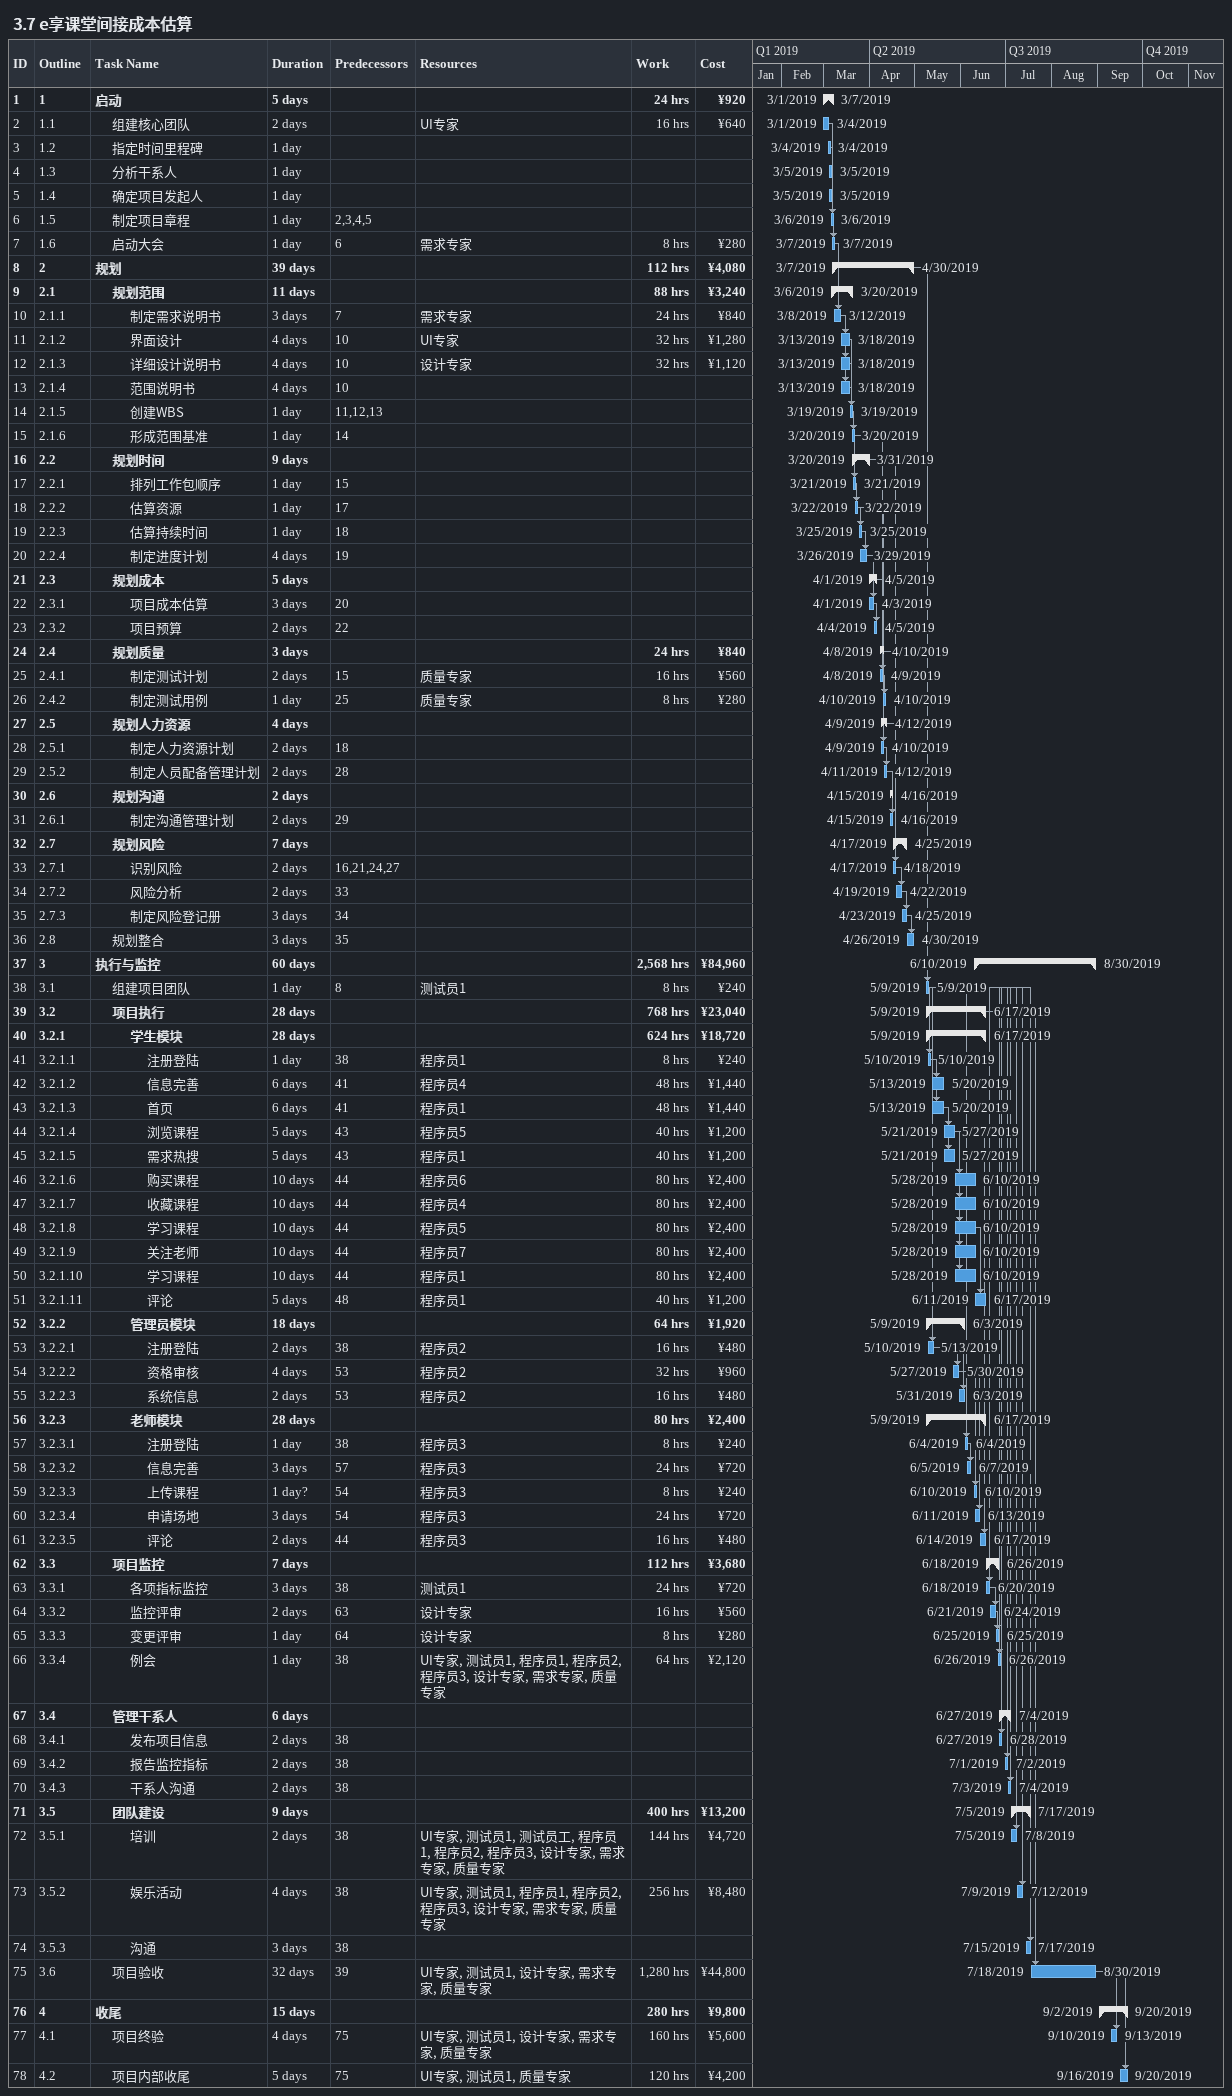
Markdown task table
3.7 e享课堂间接成本估算

| ID | WBS | Task | Duration | Start | Finish | Predecessors | Resources | Work (h) | Cost (¥) |
|---|---|---|---|---|---|---|---|---|---|
| 1 | 1 | **启动** | 5d | 2019-03-01 | 2019-03-07 |  |  | 24 | 920 |
| 2 | 1.1 | 组建核心团队 | 2d | 2019-03-01 | 2019-03-04 |  | UI专家 | 16 | 640 |
| 3 | 1.2 | 指定时间里程碑 | 1d | 2019-03-04 | 2019-03-04 |  |  |  |  |
| 4 | 1.3 | 分析干系人 | 1d | 2019-03-05 | 2019-03-05 |  |  |  |  |
| 5 | 1.4 | 确定项目发起人 | 1d | 2019-03-05 | 2019-03-05 |  |  |  |  |
| 6 | 1.5 | 制定项目章程 | 1d | 2019-03-06 | 2019-03-06 | 2, 3, 4, 5 |  |  |  |
| 7 | 1.6 | 启动大会 | 1d | 2019-03-07 | 2019-03-07 | 6 | 需求专家 | 8 | 280 |
| 8 | 2 | **规划** | 39d | 2019-03-07 | 2019-04-30 |  |  | 112 | 4080 |
| 9 | 2.1 | **规划范围** | 11d | 2019-03-06 | 2019-03-20 |  |  | 88 | 3240 |
| 10 | 2.1.1 | 制定需求说明书 | 3d | 2019-03-08 | 2019-03-12 | 7 | 需求专家 | 24 | 840 |
| 11 | 2.1.2 | 界面设计 | 4d | 2019-03-13 | 2019-03-18 | 10 | UI专家 | 32 | 1280 |
| 12 | 2.1.3 | 详细设计说明书 | 4d | 2019-03-13 | 2019-03-18 | 10 | 设计专家 | 32 | 1120 |
| 13 | 2.1.4 | 范围说明书 | 4d | 2019-03-13 | 2019-03-18 | 10 |  |  |  |
| 14 | 2.1.5 | 创建WBS | 1d | 2019-03-19 | 2019-03-19 | 11, 12, 13 |  |  |  |
| 15 | 2.1.6 | 形成范围基准 | 1d | 2019-03-20 | 2019-03-20 | 14 |  |  |  |
| 16 | 2.2 | **规划时间** | 9d | 2019-03-20 | 2019-03-31 |  |  |  |  |
| 17 | 2.2.1 | 排列工作包顺序 | 1d | 2019-03-21 | 2019-03-21 | 15 |  |  |  |
| 18 | 2.2.2 | 估算资源 | 1d | 2019-03-22 | 2019-03-22 | 17 |  |  |  |
| 19 | 2.2.3 | 估算持续时间 | 1d | 2019-03-25 | 2019-03-25 | 18 |  |  |  |
| 20 | 2.2.4 | 制定进度计划 | 4d | 2019-03-26 | 2019-03-29 | 19 |  |  |  |
| 21 | 2.3 | **规划成本** | 5d | 2019-04-01 | 2019-04-05 |  |  |  |  |
| 22 | 2.3.1 | 项目成本估算 | 3d | 2019-04-01 | 2019-04-03 | 20 |  |  |  |
| 23 | 2.3.2 | 项目预算 | 2d | 2019-04-04 | 2019-04-05 | 22 |  |  |  |
| 24 | 2.4 | **规划质量** | 3d | 2019-04-08 | 2019-04-10 |  |  | 24 | 840 |
| 25 | 2.4.1 | 制定测试计划 | 2d | 2019-04-08 | 2019-04-09 | 15 | 质量专家 | 16 | 560 |
| 26 | 2.4.2 | 制定测试用例 | 1d | 2019-04-10 | 2019-04-10 | 25 | 质量专家 | 8 | 280 |
| 27 | 2.5 | **规划人力资源** | 4d | 2019-04-09 | 2019-04-12 |  |  |  |  |
| 28 | 2.5.1 | 制定人力资源计划 | 2d | 2019-04-09 | 2019-04-10 | 18 |  |  |  |
| 29 | 2.5.2 | 制定人员配备管理计划 | 2d | 2019-04-11 | 2019-04-12 | 28 |  |  |  |
| 30 | 2.6 | **规划沟通** | 2d | 2019-04-15 | 2019-04-16 |  |  |  |  |
| 31 | 2.6.1 | 制定沟通管理计划 | 2d | 2019-04-15 | 2019-04-16 | 29 |  |  |  |
| 32 | 2.7 | **规划风险** | 7d | 2019-04-17 | 2019-04-25 |  |  |  |  |
| 33 | 2.7.1 | 识别风险 | 2d | 2019-04-17 | 2019-04-18 | 16, 21, 24, 27 |  |  |  |
| 34 | 2.7.2 | 风险分析 | 2d | 2019-04-19 | 2019-04-22 | 33 |  |  |  |
| 35 | 2.7.3 | 制定风险登记册 | 3d | 2019-04-23 | 2019-04-25 | 34 |  |  |  |
| 36 | 2.8 | 规划整合 | 3d | 2019-04-26 | 2019-04-30 | 35 |  |  |  |
| 37 | 3 | **执行与监控** | 60d | 2019-06-10 | 2019-08-30 |  |  | 2568 | 84960 |
| 38 | 3.1 | 组建项目团队 | 1d | 2019-05-09 | 2019-05-09 | 8 | 测试员1 | 8 | 240 |
| 39 | 3.2 | **项目执行** | 28d | 2019-05-09 | 2019-06-17 |  |  | 768 | 23040 |
| 40 | 3.2.1 | **学生模块** | 28d | 2019-05-09 | 2019-06-17 |  |  | 624 | 18720 |
| 41 | 3.2.1.1 | 注册登陆 | 1d | 2019-05-10 | 2019-05-10 | 38 | 程序员1 | 8 | 240 |
| 42 | 3.2.1.2 | 信息完善 | 6d | 2019-05-13 | 2019-05-20 | 41 | 程序员4 | 48 | 1440 |
| 43 | 3.2.1.3 | 首页 | 6d | 2019-05-13 | 2019-05-20 | 41 | 程序员1 | 48 | 1440 |
| 44 | 3.2.1.4 | 浏览课程 | 5d | 2019-05-21 | 2019-05-27 | 43 | 程序员5 | 40 | 1200 |
| 45 | 3.2.1.5 | 需求热搜 | 5d | 2019-05-21 | 2019-05-27 | 43 | 程序员1 | 40 | 1200 |
| 46 | 3.2.1.6 | 购买课程 | 10d | 2019-05-28 | 2019-06-10 | 44 | 程序员6 | 80 | 2400 |
| 47 | 3.2.1.7 | 收藏课程 | 10d | 2019-05-28 | 2019-06-10 | 44 | 程序员4 | 80 | 2400 |
| 48 | 3.2.1.8 | 学习课程 | 10d | 2019-05-28 | 2019-06-10 | 44 | 程序员5 | 80 | 2400 |
| 49 | 3.2.1.9 | 关注老师 | 10d | 2019-05-28 | 2019-06-10 | 44 | 程序员7 | 80 | 2400 |
| 50 | 3.2.1.10 | 学习课程 | 10d | 2019-05-28 | 2019-06-10 | 44 | 程序员1 | 80 | 2400 |
| 51 | 3.2.1.11 | 评论 | 5d | 2019-06-11 | 2019-06-17 | 48 | 程序员1 | 40 | 1200 |
| 52 | 3.2.2 | **管理员模块** | 18d | 2019-05-09 | 2019-06-03 |  |  | 64 | 1920 |
| 53 | 3.2.2.1 | 注册登陆 | 2d | 2019-05-10 | 2019-05-13 | 38 | 程序员2 | 16 | 480 |
| 54 | 3.2.2.2 | 资格审核 | 4d | 2019-05-27 | 2019-05-30 | 53 | 程序员2 | 32 | 960 |
| 55 | 3.2.2.3 | 系统信息 | 2d | 2019-05-31 | 2019-06-03 | 53 | 程序员2 | 16 | 480 |
| 56 | 3.2.3 | **老师模块** | 28d | 2019-05-09 | 2019-06-17 |  |  | 80 | 2400 |
| 57 | 3.2.3.1 | 注册登陆 | 1d | 2019-06-04 | 2019-06-04 | 38 | 程序员3 | 8 | 240 |
| 58 | 3.2.3.2 | 信息完善 | 3d | 2019-06-05 | 2019-06-07 | 57 | 程序员3 | 24 | 720 |
| 59 | 3.2.3.3 | 上传课程 | 1d? | 2019-06-10 | 2019-06-10 | 54 | 程序员3 | 8 | 240 |
| 60 | 3.2.3.4 | 申请场地 | 3d | 2019-06-11 | 2019-06-13 | 54 | 程序员3 | 24 | 720 |
| 61 | 3.2.3.5 | 评论 | 2d | 2019-06-14 | 2019-06-17 | 44 | 程序员3 | 16 | 480 |
| 62 | 3.3 | **项目监控** | 7d | 2019-06-18 | 2019-06-26 |  |  | 112 | 3680 |
| 63 | 3.3.1 | 各项指标监控 | 3d | 2019-06-18 | 2019-06-20 | 38 | 测试员1 | 24 | 720 |
| 64 | 3.3.2 | 监控评审 | 2d | 2019-06-21 | 2019-06-24 | 63 | 设计专家 | 16 | 560 |
| 65 | 3.3.3 | 变更评审 | 1d | 2019-06-25 | 2019-06-25 | 64 | 设计专家 | 8 | 280 |
| 66 | 3.3.4 | 例会 | 1d | 2019-06-26 | 2019-06-26 | 38 | UI专家, 测试员1, 程序员1, 程序员2, 程序员3, 设计专家, 需求专家, 质量专家 | 64 | 2120 |
| 67 | 3.4 | **管理干系人** | 6d | 2019-06-27 | 2019-07-04 |  |  |  |  |
| 68 | 3.4.1 | 发布项目信息 | 2d | 2019-06-27 | 2019-06-28 | 38 |  |  |  |
| 69 | 3.4.2 | 报告监控指标 | 2d | 2019-07-01 | 2019-07-02 | 38 |  |  |  |
| 70 | 3.4.3 | 干系人沟通 | 2d | 2019-07-03 | 2019-07-04 | 38 |  |  |  |
| 71 | 3.5 | **团队建设** | 9d | 2019-07-05 | 2019-07-17 |  |  | 400 | 13200 |
| 72 | 3.5.1 | 培训 | 2d | 2019-07-05 | 2019-07-08 | 38 | UI专家, 测试员1, 测试员工, 程序员1, 程序员2, 程序员3, 设计专家, 需求专家, 质量专家 | 144 | 4720 |
| 73 | 3.5.2 | 娱乐活动 | 4d | 2019-07-09 | 2019-07-12 | 38 | UI专家, 测试员1, 程序员1, 程序员2, 程序员3, 设计专家, 需求专家, 质量专家 | 256 | 8480 |
| 74 | 3.5.3 | 沟通 | 3d | 2019-07-15 | 2019-07-17 | 38 |  |  |  |
| 75 | 3.6 | 项目验收 | 32d | 2019-07-18 | 2019-08-30 | 39 | UI专家, 测试员1, 设计专家, 需求专家, 质量专家 | 1280 | 44800 |
| 76 | 4 | **收尾** | 15d | 2019-09-02 | 2019-09-20 |  |  | 280 | 9800 |
| 77 | 4.1 | 项目终验 | 4d | 2019-09-10 | 2019-09-13 | 75 | UI专家, 测试员1, 设计专家, 需求专家, 质量专家 | 160 | 5600 |
| 78 | 4.2 | 项目内部收尾 | 5d | 2019-09-16 | 2019-09-20 | 75 | UI专家, 测试员1, 质量专家 | 120 | 4200 |
